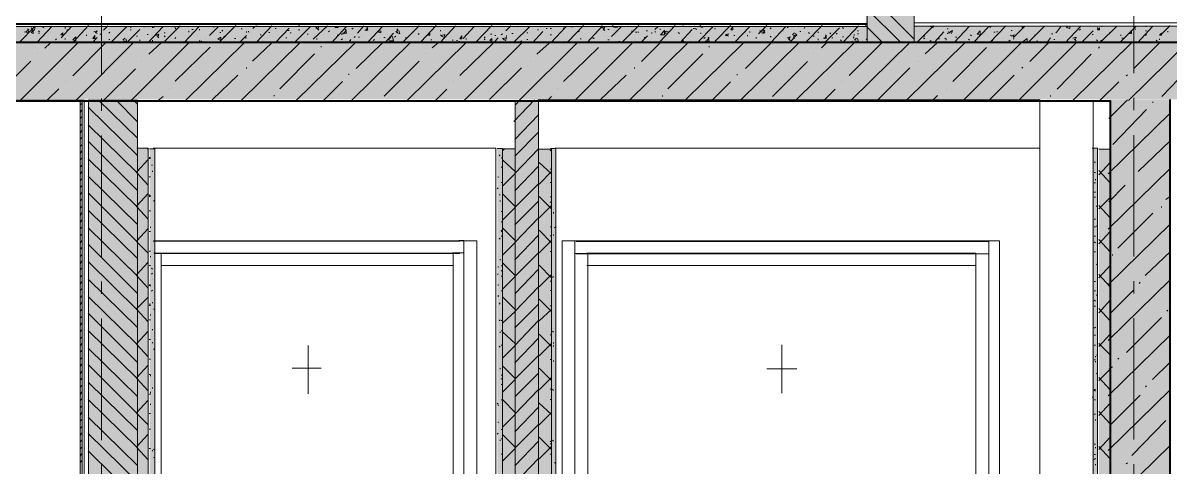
# Model space of a CAD drawing. Header units: millimetres. Extents: x -135211 to 49383, y -8033 to 228499.
# Drawn here: x -12317 to -7598, y 9213 to 11040 of the extents above; entities that cross this region are included whole.
import ezdxf

# ---------------------------------------------------------------- set-up
doc = ezdxf.new("R2010")
doc.units = ezdxf.units.MM
doc.layers.add('PDF _Геометрия', color=7, linetype='Continuous', true_color=0x1d1d1d)
doc.layers.add('PDF _Сплошная заливка', color=7, linetype='Continuous', true_color=0xffffff)

msp = doc.modelspace()

# ---------------------------------------------------------------- hatches: boundary and pattern name
at = {"layer": 'PDF _Сплошная заливка', "transparency": 33554559}
h = msp.add_hatch(color=256, dxfattribs=at)
h.paths.add_polyline_path([(-93497.2, 10725.5), (-93497.2, 10959.8), (-103545.3, 10959.8), (-103545.3, 10725.5)])
h.paths.add_polyline_path([(-5796.5, 10725.5), (-5796.5, 10959.8), (-26352.2, 10959.8), (-26352.2, 10725.5)])
h.paths.add_polyline_path([(-26398.8, 10725.5), (-26398.8, 10959.8), (-26648.6, 10959.8), (-26648.6, 10725.5)])
h.paths.add_polyline_path([(-77398.8, 10725.5), (-77398.8, 10959.8), (-79968.3, 10959.8), (-79968.3, 10725.5)])

# ---------------------------------------------------------------- linework, layer by layer
at = {"layer": 'PDF _Геометрия', "color": 7, "lineweight": 9}
for points in [[(-17691.7, 10958.2), (-8844.4, 10958.2), (-8844.4, 14920.6), (-11841.3, 14920.6)], [(-8850.1, 10961.3), (-8651.4, 10961.3), (-8651.4, 14923.5), (-8850.1, 14923.5)], [(-17691.7, 11034.4), (-8844.4, 11034.4), (-8844.4, 11038.6), (-8844.4, 13138.4)], [(-8651.4, 13141.4), (-8651.4, 11041.7), (-8651.4, 11029), (-8651.4, 10961.3)], [(-11994.3, 10831.3), (-11994.3, 11330.8)], [(-7747.7, 10833.2), (-7747.7, 11332.7)], [(-8844.4, 11038.6), (-17691.7, 11038.6)], [(-8844.4, 11025.9), (-17691.7, 11025.9)], [(-8844.4, 10958.2), (-8844.4, 11025.9), (-8844.4, 11034.4)], [(-8648.4, 11027.5), (-5545.4, 11027.5), (-5545.4, 11040.1), (-8648.4, 11040.1)], [(-8648.4, 10959.7), (-5545.4, 10959.7), (-5545.4, 11027.5), (-5545.4, 10959.7)], [(-12046.9, 10722.2), (-12046.9, 6713.4), (-14794.2, 6713.4)], [(-12365.9, 6841.1), (-12082, 6841.1), (-12082, 10722.9), (-12365.9, 10722.9)], [(-12081.4, 6840.9), (-12073.3, 6840.9), (-12073.3, 10722.7), (-12081.4, 10722.7)], [(-12072.7, 6840.7), (-12064.5, 6840.7), (-12064.5, 10722.5), (-12072.7, 10722.5)], [(-12048.4, 6714.2), (-11845.1, 6714.2), (-11845.1, 10723), (-11845.1, 10524.1), (-11845.1, 6841.1), (-11845.1, 6828.5), (-11845.1, 6760.7), (-11845.1, 6714.2)], [(-11845.1, 10524.1), (-11845.1, 10723), (-12048.4, 10723)], [(-11994.3, 10678.9), (-11994.3, 10729.8)], [(-11841.8, 10721), (-10292.1, 10721), (-10292.1, 6712.1), (-10342.7, 6712.1)], [(-10293, 6712.6), (-10195.6, 6712.6), (-10195.6, 10721.5), (-10293, 10721.5)], [(-10199.4, 10723.6), (-8133.7, 10723.6), (-8133.7, 6841.8)], [(-7914.4, 10522.9), (-7914.4, 6839.8), (-7914.4, 10721.8), (-8130.4, 10721.8)], [(-7891.1, 6838.4), (-7844.2, 6838.4), (-7844.2, 10521.5), (-7844.2, 10720.5), (-7911.8, 10720.5)], [(-7747.7, 10680.8), (-7747.7, 10731.6)], [(-11994.3, 10077.8), (-11994.3, 10577.3)], [(-7747.7, 10079.7), (-7747.7, 10579.2)], [(-11848.2, 6715.7), (-11801.3, 6715.7), (-11801.3, 6762.2), (-11801.3, 6829.9), (-11801.3, 6842.7), (-11848.2, 6842.7), (-11801.3, 6842.7), (-11801.3, 10525.5), (-11848.2, 10525.5)], [(-11795.8, 6839.7), (-11774.9, 6839.7), (-11774.9, 10522.7), (-11795.8, 10522.7)], [(-11781.1, 10525.8), (-10371.1, 10525.8), (-10371.1, 6843), (-10371.1, 10525.8)], [(-11774.9, 10522.7), (-11774.9, 10141.7)], [(-10344.8, 6840.1), (-10344.8, 10523.1), (-10365.9, 10523.1)], [(-10292.1, 6712.1), (-10292.1, 6758.6), (-10292.1, 6826.3), (-10292.1, 6839.1), (-10342.7, 6839.1), (-10292.1, 6839.1), (-10292.1, 10522.1), (-10342.7, 10522.1)], [(-10195.6, 10522.6), (-10195.6, 6839.5), (-10195.6, 6826.8), (-10195.6, 6759.1), (-10195.6, 6712.6)], [(-10146.6, 6840.6), (-10125.4, 6840.6), (-10125.4, 10523.5), (-10146.6, 10523.5)], [(-8133.7, 10524.6), (-10127.2, 10524.6)], [(-10125.4, 10523.5), (-10125.4, 6840.6)], [(-7918.3, 6841.8), (-7896.8, 6841.8), (-7896.8, 10524.7), (-7918.3, 10524.7)], [(-10193.6, 6838.5), (-10143, 6838.5), (-10143, 10521.5), (-10193.6, 10521.5)], [(-7844.2, 10521.5), (-7891.1, 10521.5)], [(-10523.8, 10145.1), (-10502.7, 10145.1), (-10502.7, 10068.9), (-10502.7, 9167.2), (-10502.7, 6843.2)], [(-11779.4, 10144), (-11774.9, 10144)], [(-10500.5, 10144), (-10450.1, 10144), (-10450.1, 10067.8), (-10450.1, 9166.2), (-10450.1, 6842.2), (-10450.1, 10144), (-11779.3, 10144)], [(-10520.3, 10143.1), (-11773.5, 10143.1)], [(-10099.7, 10144.5), (-8300.4, 10144.5), (-10099.7, 10144.5), (-8300.4, 10144.5), (-8300.4, 6842.6), (-8300.4, 9166.7), (-8300.4, 10068.3), (-8300.4, 10144.5), (-8351, 10144.5)], [(-10046.5, 10143.3), (-10046.5, 10067.1), (-10046.5, 10092.5), (-10046.5, 10143.3), (-10097.1, 10143.3)], [(-10041.8, 10140.8), (-8344.3, 10140.8), (-8344.3, 10090), (-10041.8, 10090)], [(-8391, 10090), (-8344.3, 10090), (-8344.3, 10064.7), (-8344.3, 10140.8)], [(-11778.4, 10092.7), (-11748.6, 10092.7), (-11748.6, 9165.6), (-11748.6, 6841.6)], [(-11773.5, 10092.3), (-10520.3, 10092.3)], [(-11749.1, 10042), (-10546.6, 10042), (-10546.6, 10092.8), (-10546.6, 9165.7), (-10546.6, 6841.7), (-10597.7, 6841.7)], [(-11749.1, 10092.8), (-10546.6, 10092.8)], [(-11748.6, 10041.9), (-11748.6, 10092.7)], [(-10502.7, 10094.2), (-10502.7, 9167.2), (-10502.7, 6843.2), (-10549.4, 6843.2)], [(-10511, 10094.2), (-10502.7, 10094.2), (-10549.4, 10094.2)], [(-10046.5, 6841.3), (-10046.5, 9165.4), (-10046.5, 10067.1), (-10046.5, 9165.4), (-10046.5, 6841.3), (-10097.1, 6841.3)], [(-9993.8, 10091.5), (-9993.8, 10066.1), (-9993.8, 9164.4), (-9993.8, 6840.3), (-10044.5, 6840.3)], [(-9993.8, 10040.7), (-9993.8, 10091.5), (-10044.5, 10091.5)], [(-9997.3, 10093.2), (-8396.9, 10093.2), (-8396.9, 10042.5), (-9997.3, 10042.5)], [(-8396.9, 10093.2), (-8396.9, 10067.8), (-8396.9, 9166.2), (-8396.9, 6842.2)], [(-8344.3, 6838.8), (-8344.3, 9163), (-8344.3, 10064.7), (-8344.3, 9163), (-8344.3, 6838.8), (-8391, 6838.8)], [(-11994.3, 9925.4), (-11994.3, 9976.2)], [(-7747.7, 9927.3), (-7747.7, 9978.1)], [(-11994.3, 9324.3), (-11994.3, 9823.8)], [(-7747.7, 9326.2), (-7747.7, 9825.7)], [(-11143.2, 9713.6), (-11143.2, 9514.6)], [(-9195.4, 9715.6), (-9195.4, 9516.7)], [(-11208.9, 9619.9), (-11090.6, 9619.9)], [(-9134, 9617.1), (-9256.5, 9617.1)], [(-11994.3, 9171.8), (-11994.3, 9222.6)], [(-7747.7, 9173.8), (-7747.7, 9224.6)]]:
    msp.add_lwpolyline(points, dxfattribs=at)
at = {"layer": 'PDF _Геометрия', "lineweight": 9}
for points in [[(-8651.4, 10974), (-8850.1, 11172.9)], [(-8704, 10957.8), (-8843.8, 11097.5)], [(-12333.8, 10958.9), (-12266.3, 11026.6)], [(-12309.7, 11004), (-12292.6, 10999.8), (-12297.1, 11016.7)], [(-12305.2, 11001.7), (-12292.6, 11014.4)], [(-12283.2, 11020.6), (-12275.1, 11012.1)], [(-12278.9, 11018.1), (-12266.3, 11022.4), (-12270.7, 11009.7)], [(-12259.9, 10959.8), (-12196.1, 11027.6)], [(-12253.2, 11007.4), (-12248.7, 11003.1)], [(-12253.2, 10998.9), (-12248.7, 10998.9)], [(-12235.6, 11019.7), (-12231.2, 11024)], [(-12204.9, 11002.3), (-12204.9, 11002.3)], [(-12159.5, 10979.5), (-12117.1, 11026.1)], [(-12143.4, 11022.3), (-12143.4, 11018.1)], [(-12134.7, 11009.5), (-12134.7, 11013.7)], [(-12110.1, 10961.6), (-12046.9, 11029.3)], [(-12024.5, 11003.2), (-12011.8, 11007.5), (-12016.3, 10999)], [(-12020, 11001), (-12011.8, 10996.8)], [(-11998.7, 10992.2), (-11994.3, 10996.4)], [(-11985.1, 11010.9), (-11968, 11027.8)], [(-11963.7, 10998), (-11959.2, 11002.3)], [(-11956.7, 10958.6), (-11889, 11026.3)], [(-11887, 10962.1), (-11836.4, 11013)], [(-11875.9, 11026), (-11871.5, 11021.8)], [(-11875.9, 11011.3), (-11871.5, 11011.3)], [(-11818.8, 11023.1), (-11818.8, 11027.3)], [(-11803.2, 10958.1), (-11739.8, 11025.8)], [(-11783.7, 11024.7), (-11783.7, 11020.5)], [(-11779.4, 11022.2), (-11774.9, 11026.5)], [(-11770.1, 10990.3), (-11757.4, 10994.5), (-11761.9, 10981.9)], [(-11735.5, 11000.2), (-11731.1, 11000.2)], [(-11733, 10965.6), (-11669.6, 11029)], [(-11691.7, 11020.9), (-11687.2, 11016.6)], [(-11654.1, 10959.8), (-11590.7, 11027.6)], [(-11634.6, 11007.2), (-11634.6, 11003)], [(-11621.5, 11013.1), (-11617, 11013.1)], [(-11590.7, 11014.9), (-11590.7, 11010.6)], [(-11586.4, 11025.4), (-11581.9, 11025.4)], [(-11549.8, 10988), (-11511.7, 11026.1)], [(-11533.7, 11024.4), (-11529.3, 11024.4)], [(-11509.5, 10961.6), (-11441.5, 11029.3)], [(-11507.4, 11000.5), (-11502.9, 11000.5)], [(-11498.6, 11011.1), (-11494.2, 11006.9)], [(-11419.7, 11016.1), (-11415.2, 11016.1)], [(-11397.7, 11005.1), (-11397.7, 11000.8)], [(-11388.9, 11002.9), (-11388.9, 11007.1)], [(-11380.1, 11000.5), (-11380.1, 11000.5)], [(-11370.8, 11017), (-11362.6, 11025.6)], [(-11358.3, 11027.6), (-11353.8, 11027.6)], [(-11355.9, 10961), (-11292.4, 11028.7)], [(-11353.8, 11027.6), (-11353.8, 11027.6)], [(-11327.5, 11027.2), (-11327.5, 11027.2)], [(-11305.6, 11001.2), (-11301.1, 11001.2)], [(-11279.3, 11017.7), (-11274.8, 11017.7)], [(-11277.6, 10959.7), (-11222.2, 11019)], [(-11226.7, 11008.6), (-11222.2, 11008.6)], [(-11217.9, 10999.9), (-11213.4, 10999.9)], [(-11201.8, 10958.1), (-11134.4, 11025.8)], [(-11182.8, 11028.9), (-11178.3, 11028.9)], [(-11182.8, 11012), (-11178.3, 11012)], [(-11178.3, 11028.9), (-11178.3, 11028.9)], [(-11147.7, 10994.4), (-11143.2, 10994.4)], [(-11123.4, 10973.9), (-11064.2, 11029)], [(-11112.6, 11019.1), (-11108.1, 11019.1)], [(-11112.1, 11021.2), (-11099.3, 11025.4), (-11103.8, 11012.7)], [(-11107.6, 11018.9), (-11099.3, 11010.5)], [(-11060, 11003.4), (-11055.5, 11007.6)], [(-11049, 10957.5), (-10985.3, 11025.3)], [(-11033.6, 11021.9), (-11029.1, 11026.1)], [(-11033.1, 11021.7), (-11020.4, 11021.7), (-11024.9, 11025.9)], [(-11007.3, 10994), (-11002.8, 10994)], [(-11002.5, 10997.9), (-10985.3, 10997.9), (-10989.8, 11014.8)], [(-10998, 10995.6), (-10985.3, 11012.5)], [(-10963.4, 11014.4), (-10959, 11018.6)], [(-10940.6, 10998.8), (-10915.1, 11028.5)], [(-10910.3, 11011.2), (-10897.5, 11011.2), (-10902, 11023.9)], [(-10905.8, 11008.9), (-10897.5, 11021.7)], [(-10899.9, 10959.3), (-10836.1, 11027)], [(-10897.5, 11008.9), (-10897.5, 11008.9)], [(-10826, 10960.7), (-10792.2, 10998.8)], [(-10783, 11002.7), (-10774.7, 11011.2)], [(-10779.2, 11011.2), (-10774.7, 11015.4)], [(-10779.2, 10998.4), (-10774.7, 11002.7)], [(-10778.7, 11000.3), (-10765.9, 10996), (-10770.4, 11008.8)], [(-10757.1, 11025.5), (-10757.1, 11025.5)], [(-10754.6, 10961), (-10687, 11028.7)], [(-10709, 11009.8), (-10704.5, 11009.8)], [(-10691.5, 10992.6), (-10687, 10996.8)], [(-10679.9, 10962), (-10616.8, 11029.7)], [(-10601, 10960.4), (-10537.8, 11028.2)], [(-10599.2, 11025.1), (-10599.2, 11025.1)], [(-10599.2, 11005.9), (-10599.2, 11010.2)], [(-10511.5, 11019.3), (-10511.5, 11019.3)], [(-10505.5, 10975.9), (-10458.8, 11026.7)], [(-10451.9, 10962.1), (-10388.6, 11029.9)], [(-10349.3, 10991), (-10344.8, 10995.2)], [(-10330.8, 11007.3), (-10309.7, 11028.4)], [(-10305.4, 10996.4), (-10300.9, 10996.4)], [(-10298.6, 10959.2), (-10230.7, 11027)], [(-10283.4, 11028), (-10283.4, 11028)], [(-10283.4, 11008.7), (-10283.4, 11008.7)], [(-10244, 10999.7), (-10239.5, 10999.7)], [(-10220.3, 10958.2), (-10178.1, 11004.8)], [(-10200.1, 11011.6), (-10195.6, 11011.6)], [(-10186.8, 11021.9), (-10186.8, 11021.9)], [(-10182.6, 11026), (-10178.1, 11026)], [(-10178.1, 11026), (-10178.1, 11026)], [(-10165, 11017.2), (-10160.5, 11017.2)], [(-10147.5, 11016.9), (-10143, 11016.9)], [(-10145, 10958.7), (-10081.5, 11026.4)], [(-10143, 11008.4), (-10143, 11008.4)], [(-10094.9, 11018.2), (-10090.3, 11018.2)], [(-10074.8, 10961.9), (-10011.4, 11029.6)], [(-10059.8, 11023.9), (-10055.2, 11023.9)], [(-10033.4, 11008.5), (-10028.9, 11004.3)], [(-10002.6, 11016.8), (-10002.6, 11016.8)], [(-9995.9, 10960.4), (-9932.4, 11028.1)], [(-9936.9, 11028.1), (-9932.4, 11023.9)], [(-9936.5, 11019.5), (-9923.6, 11023.7), (-9928.2, 11011.1)], [(-9931.9, 11017.3), (-9923.6, 11008.8)], [(-9910.6, 11013), (-9906.1, 11013)], [(-9895.8, 10984.3), (-9853.4, 11026.7)], [(-9893.1, 11025.3), (-9888.5, 11029.6)], [(-9887.6, 11022.8), (-9871, 11022.8), (-9871, 11027.1)], [(-9850.6, 10962.2), (-9783.2, 11029.9)], [(-9814.1, 11006.9), (-9809.6, 11006.9)], [(-9796.5, 11002.4), (-9792, 11002.4)], [(-9787.8, 11002.2), (-9783.2, 11002.2)], [(-9752.7, 11008), (-9748.1, 11008)], [(-9748.1, 11027), (-9748.1, 11027)], [(-9730.6, 10997), (-9730.6, 11001.3)], [(-9717.6, 11003.2), (-9713, 11003.2)], [(-9717.1, 11013.5), (-9704.3, 11026.1)], [(-9697.8, 10961.6), (-9634.1, 11029.4)], [(-9695.5, 11011.3), (-9695.5, 11015.5)], [(-9682.1, 11002.4), (-9669.2, 11006.6), (-9673.7, 10998.1)], [(-9677.9, 11013), (-9677.9, 11013)], [(-9677.5, 11000.2), (-9669.2, 10995.9)], [(-9664.9, 11025.6), (-9660.4, 11025.6)], [(-9664.9, 11004.4), (-9660.4, 11000.2)], [(-9621.1, 11001.4), (-9616.5, 10997.1)], [(-9614.7, 10958.1), (-9563.9, 11013.1)], [(-9603.5, 11026.4), (-9599, 11026.4)], [(-9559.7, 11017.2), (-9555.1, 11017.2)], [(-9555.1, 11027.9), (-9555.1, 11027.9)], [(-9550.9, 11017), (-9546.3, 11012.8)], [(-9543.7, 10958.7), (-9476.1, 11026.4)], [(-9533.3, 11025.4), (-9528.8, 11029.6)], [(-9528.8, 11000), (-9528.8, 10995.7)], [(-9528.4, 11023), (-9520, 11023), (-9520, 11027.2)], [(-9471.9, 11015.8), (-9467.4, 11015.8)], [(-9469.8, 10966), (-9405.9, 11029.5)], [(-9427.6, 10991.6), (-9414.7, 10995.9), (-9419.3, 10987.4)], [(-9390.8, 10958.2), (-9327, 11025.9)], [(-9370.9, 11009.7), (-9370.9, 11009.7)], [(-9344.5, 10996.6), (-9344.5, 10996.6)], [(-9327, 11000.5), (-9327, 11004.7)], [(-9291, 10995.2), (-9256.8, 11029.1)], [(-9287.7, 11008.4), (-9283.1, 11008.4)], [(-9278.9, 11006), (-9274.3, 11006)], [(-9278.5, 10999.6), (-9265.6, 10999.6), (-9270.1, 11012.3)], [(-9273.9, 10997.4), (-9265.6, 11010.1)], [(-9243.8, 11016.1), (-9239.2, 11020.2)], [(-9241, 10959.9), (-9177.8, 11027.6)], [(-9186.6, 11004.6), (-9186.6, 11004.6)], [(-9173.6, 11021.2), (-9169, 11021.2)], [(-9151.1, 10991.1), (-9142.7, 10999.5)], [(-9146.9, 10988.7), (-9134, 10988.7), (-9138.5, 10997.2)], [(-9125.2, 11028.8), (-9125.2, 11028.8)], [(-9121, 11005.3), (-9116.4, 11005.3)], [(-9103.4, 11017.7), (-9098.9, 11026.2)], [(-9096.5, 10961.6), (-9028.7, 11029.3)], [(-9085.9, 11000.4), (-9081.3, 10996.2)], [(-9046.2, 11004.2), (-9046.2, 11000)], [(-9017.9, 10960.3), (-8958.5, 11019.5)], [(-9011.1, 11026.7), (-9011.1, 11026.7)], [(-9011.1, 11026.7), (-9011.1, 11026.7)], [(-8998.1, 10999), (-8993.6, 10994.8)], [(-8971.8, 10994.3), (-8967.2, 10998.5)], [(-8945.5, 11021.5), (-8940.9, 11017.2)], [(-8942.8, 10961), (-8879.5, 11028.7)], [(-8884.1, 11007.6), (-8879.5, 11007.6)], [(-8884.1, 10994.9), (-8879.5, 10994.9)], [(-8783, 10961.5), (-8850.9, 11029.2)], [(-8640.5, 10959.8), (-8572.4, 11027.6)], [(-8585.4, 11025.6), (-8572.4, 11021.3), (-8572.4, 11029.8)], [(-8577, 11021.1), (-8572.4, 11025.3)], [(-8566.8, 10961.2), (-8528.5, 11003.6)], [(-8515.6, 11015.9), (-8511, 11015.9)], [(-8515.6, 10996.8), (-8511, 10996.8)], [(-8510.6, 11003.1), (-8502.2, 10998.9)], [(-8506.5, 11000.7), (-8493.4, 11009.2), (-8498, 10996.5)], [(-8486.8, 10959.3), (-8423.3, 11027)], [(-8423.3, 11010.1), (-8423.3, 11010.1)], [(-8407.9, 10957.9), (-8344.3, 11025.6)], [(-8361.8, 10996.3), (-8361.8, 10996.3)], [(-8340.1, 11021.4), (-8335.5, 11025.6)], [(-8337.7, 10961), (-8274.1, 11028.7)], [(-8322.6, 11001.9), (-8318, 11001.9)], [(-8309.2, 11006), (-8309.2, 11001.8)], [(-8252.4, 11009.1), (-8247.8, 11009.1)], [(-8241.9, 10980.7), (-8195.1, 11027.3)], [(-8208.5, 11023.2), (-8203.9, 11023.2)], [(-8183.7, 10958.1), (-8116.2, 11025.9)], [(-8085.7, 10995.7), (-8081.1, 10995.7)], [(-8068.1, 10999.6), (-8063.5, 11003.9)], [(-8062.9, 11005.6), (-8046, 11026.8)], [(-8030.8, 10957.6), (-7967, 11025.3)], [(-8024.3, 11022.1), (-8019.6, 11026.3)], [(-8023.9, 11021.9), (-8010.9, 11017.7), (-8010.9, 11026.1)], [(-7971.6, 11010.6), (-7967, 11014.9)], [(-7961.2, 10961.1), (-7914.4, 11007.7)], [(-7896.8, 11017.8), (-7896.8, 11022.1)], [(-7885.5, 10959.3), (-7817.8, 11027)], [(-7879.3, 11023.9), (-7879.3, 11028.1)], [(-7848.8, 10999.9), (-7844.2, 10999.9)], [(-7806.6, 10957.9), (-7738.9, 11025.6)], [(-7742.7, 11015.1), (-7738.9, 11015.1)], [(-7731.8, 10958.8), (-7668.7, 11026.5)], [(-7698.9, 11025), (-7695, 11025)], [(-7698.9, 11008), (-7695, 11008)], [(-7636.3, 10991.5), (-7598.5, 11029.6)], [(-7607.3, 11002.2), (-7607.3, 11006.4)], [(-12327.8, 10720.8), (-12090.8, 10957.9)], [(-12231.2, 10958.2), (-12231.2, 10962.5)], [(-12226.4, 10936.6), (-12204.9, 10957.7)], [(-12183, 10970.3), (-12178.5, 10974.5)], [(-12143.4, 10971.5), (-12143.4, 10975.8)], [(-12112.1, 10822.6), (-11976.7, 10958)], [(-12099.4, 10721.1), (-11862.7, 10958.1)], [(-12055.7, 10987.2), (-12055.7, 10991.4)], [(-12032.7, 10958.6), (-12011.8, 10979.8)], [(-12029.4, 10965.5), (-12029.4, 10965.5)], [(-11963.7, 10972.6), (-11959.2, 10972.6)], [(-11906, 10969.6), (-11897.8, 10978)], [(-11901.7, 10967.1), (-11889, 10962.8), (-11893.5, 10975.6)], [(-11871.7, 10721.3), (-11634.6, 10958.4)], [(-11849.6, 10985.5), (-11845.1, 10985.5)], [(-11836.4, 10970.3), (-11836.4, 10966.1)], [(-11805.7, 10993.1), (-11801.3, 10993.1)], [(-11799.3, 10911.7), (-11748.6, 10958.2)], [(-11783.7, 10965.4), (-11783.7, 10969.7)], [(-11770.6, 10958.6), (-11766.2, 10962.8), (-11766.2, 10958.6)], [(-11765.6, 10988), (-11757.4, 10979.6)], [(-11735.5, 10987.6), (-11731.1, 10983.3)], [(-11691.7, 10976.3), (-11687.2, 10980.5)], [(-11647.8, 10721.5), (-11406.4, 10958.6)], [(-11599.5, 10989.6), (-11599.5, 10989.6)], [(-11590.7, 10968.3), (-11590.7, 10964.1)], [(-11586.4, 10961.9), (-11581.9, 10966.2)], [(-11564.4, 10976.3), (-11564.4, 10976.3)], [(-11489.9, 10985.5), (-11485.4, 10981.3)], [(-11446, 10976.2), (-11441.5, 10976.2)], [(-11427.5, 10958.4), (-11397.7, 10988.1)], [(-11419.4, 10721.8), (-11178.3, 10958.9)], [(-11402.1, 10979.7), (-11397.7, 10979.7)], [(-11373.1, 10882.6), (-11292.4, 10958.8)], [(-11340.7, 10991.5), (-11336.2, 10991.5)], [(-11327.5, 10967.9), (-11327.5, 10967.9)], [(-11247.9, 10957.8), (-11239.7, 10962), (-11239.7, 10957.8)], [(-11235.4, 10978.7), (-11230.9, 10978.7)], [(-11191.7, 10722.1), (-10950.2, 10959.1)], [(-11116.9, 10993.8), (-11116.9, 10993.8)], [(-11108.1, 10976.8), (-11108.1, 10972.5)], [(-11046.7, 10965.2), (-11046.7, 10965.2)], [(-11024.9, 10990.1), (-11020.4, 10990.1)], [(-11007.3, 10970.8), (-11002.8, 10975.1)], [(-10976, 10959.5), (-10967.7, 10972.2)], [(-10963.3, 10722.3), (-10722.1, 10959.4)], [(-10954.7, 10980.3), (-10950.2, 10984.6)], [(-10946.5, 10853.4), (-10836.1, 10959.3)], [(-10937.1, 10982.2), (-10932.6, 10982.2)], [(-10923.9, 10984.1), (-10923.9, 10984.1)], [(-10875.7, 10968.4), (-10871.2, 10972.6)], [(-10831.8, 10980.2), (-10827.3, 10980.2)], [(-10818.6, 10992.8), (-10818.6, 10992.8)], [(-10813.8, 10969.3), (-10801, 10986.3)], [(-10809.5, 10966.9), (-10792.2, 10966.9), (-10796.7, 10983.9)], [(-10788, 10981.7), (-10783.5, 10985.9)], [(-10744.1, 10978.9), (-10739.6, 10978.9)], [(-10735.6, 10722.6), (-10493.9, 10959.7)], [(-10638.8, 10970.5), (-10634.3, 10970.5)], [(-10633.6, 10938.3), (-10608, 10959.5)], [(-10598.7, 10991.1), (-10590.4, 10982.6)], [(-10594.5, 10988.7), (-10581.7, 10992.9), (-10586.2, 10980.2)], [(-10551.1, 10969.1), (-10546.6, 10969.1)], [(-10533.5, 10968.7), (-10529, 10968.7)], [(-10524.8, 10964.4), (-10520.3, 10964.4)], [(-10519.3, 10824.3), (-10379.9, 10959.7)], [(-10502.6, 10720.5), (-10265.8, 10957.7)], [(-10493.9, 10976.5), (-10493.9, 10972.3)], [(-10450.1, 10963.1), (-10450.1, 10963.1)], [(-10419.5, 10979.3), (-10415, 10983.5)], [(-10419.5, 10970.9), (-10415, 10975.1)], [(-10393.2, 10993.8), (-10388.6, 10993.8)], [(-10378.9, 10961.7), (-10362.3, 10978.6)], [(-10375.6, 10989.2), (-10371.1, 10989.2)], [(-10362.3, 10961.7), (-10362.3, 10961.7)], [(-10344.3, 10978.1), (-10336, 10969.7)], [(-10340, 10975.7), (-10327.2, 10979.9), (-10331.7, 10967.3)], [(-10327.2, 10984.2), (-10327.2, 10988.4)], [(-10275, 10720.8), (-10037.7, 10957.9)], [(-10270.3, 10962.1), (-10265.8, 10966.3), (-10265.8, 10962.1)], [(-10244, 10972.1), (-10239.5, 10972.1)], [(-10202.3, 10911.2), (-10151.7, 10957.7)], [(-10147.5, 10991.7), (-10143, 10991.7)], [(-10085.6, 10960.8), (-10072.8, 10965), (-10077.3, 10960.8)], [(-10055.2, 10962.4), (-10055.2, 10962.4)], [(-10046.5, 10721.1), (-9809.6, 10958.2)], [(-10024.7, 10974.7), (-10020.1, 10974.7)], [(-9972, 10978), (-9967.5, 10978)], [(-9972, 10975.8), (-9967.5, 10975.8)], [(-9910.6, 10970.4), (-9906.1, 10970.4)], [(-9906.1, 10985.3), (-9906.1, 10985.3)], [(-9879.7, 10991.3), (-9879.7, 10991.3)], [(-9866.7, 10963.3), (-9862.2, 10963.3)], [(-9822.6, 10721.3), (-9581.4, 10958.4)], [(-9773.9, 10961.5), (-9748.1, 10986.9)], [(-9772, 10882.1), (-9695.5, 10958.2)], [(-9761.5, 10980.5), (-9756.9, 10980.5)], [(-9603.5, 10967.2), (-9599, 10967.2)], [(-9594.9, 10721.6), (-9353.3, 10958.6)], [(-9572.7, 10969), (-9572.7, 10969)], [(-9515.8, 10976.2), (-9511.2, 10980.5)], [(-9510.4, 10965.5), (-9493.7, 10965.5), (-9498.2, 10982.4)], [(-9506.6, 10963.2), (-9493.7, 10980.1)], [(-9502.5, 10976.1), (-9502.5, 10976.1)], [(-9428, 10991.6), (-9423.5, 10987.3)], [(-9423.5, 10989.5), (-9423.5, 10993.8)], [(-9423.1, 10989.4), (-9414.7, 10985.2)], [(-9393, 10989), (-9388.4, 10989)], [(-9366.5, 10721.8), (-9125.2, 10958.9)], [(-9345, 10852.9), (-9239.2, 10958.8)], [(-9335.8, 10990.2), (-9335.8, 10986)], [(-9314, 10957.9), (-9309.4, 10962)], [(-9300.7, 10976.8), (-9300.7, 10981.1)], [(-9248, 10963.2), (-9248, 10963.2)], [(-9243.8, 10986.4), (-9239.2, 10982.1)], [(-9173.2, 10978.7), (-9160.3, 10982.9), (-9164.8, 10970.2)], [(-9168.6, 10976.4), (-9160.3, 10968)], [(-9163.6, 10959.1), (-9134, 10992.9)], [(-9151.5, 10967.9), (-9151.5, 10967.9)], [(-9147.3, 10984.6), (-9142.7, 10980.4)], [(-9147.3, 10980.4), (-9142.7, 10976.1)], [(-9138, 10722.1), (-8897.1, 10959.1)], [(-9103.4, 10962.6), (-9098.9, 10962.6)], [(-9063.8, 10983.4), (-9063.8, 10987.6)], [(-9046.2, 10974.4), (-9046.2, 10970.1)], [(-9032.4, 10937.9), (-9011.1, 10959)], [(-9024.1, 10978.2), (-9011.1, 10978.2), (-9015.7, 10990.8)], [(-9019.5, 10976), (-9011.1, 10988.6)], [(-9002.3, 10961.1), (-9002.3, 10961.1)], [(-8989.4, 10979.7), (-8984.8, 10979.7)], [(-8954.3, 10970.6), (-8949.7, 10966.4)], [(-8945.5, 10983.1), (-8940.9, 10983.1)], [(-8918.1, 10823.8), (-8783, 10959.3)], [(-8914.2, 10961.5), (-8905.8, 10965.7), (-8905.8, 10961.5)], [(-8910.4, 10722.3), (-8668.9, 10959.4)], [(-8901.6, 10982.6), (-8897.1, 10978.3)], [(-8897.1, 10993), (-8897.1, 10988.8)], [(-8896.7, 10969.7), (-8888.3, 10978.1)], [(-8892.5, 10967.3), (-8879.5, 10963.1), (-8884.1, 10975.7)], [(-8862, 10969.2), (-8862, 10969.2)], [(-8849, 10970.9), (-8844.4, 10979.3)], [(-8681.9, 10722.6), (-8440.8, 10959.6)], [(-8612.1, 10985.9), (-8607.5, 10985.9)], [(-8612.1, 10979.4), (-8607.5, 10975.2)], [(-8605.3, 10912.9), (-8554.9, 10959.5)], [(-8585.8, 10966.2), (-8581.2, 10966.2)], [(-8550.7, 10974.3), (-8546.1, 10974.3)], [(-8524.4, 10978.1), (-8519.8, 10973.8), (-8519.8, 10969.6)], [(-8480.5, 10981.5), (-8475.9, 10981.5)], [(-8449.6, 10720.6), (-8212.7, 10957.7)], [(-8427.8, 10974.2), (-8423.3, 10970)], [(-8419.1, 10991), (-8414.5, 10986.8)], [(-8335.5, 10959.9), (-8335.5, 10964.2)], [(-8331.3, 10968.2), (-8326.7, 10968.2)], [(-8261.1, 10964.9), (-8256.5, 10969.1)], [(-8256.2, 10990.2), (-8247.8, 10986)], [(-8252, 10987.8), (-8239, 10992), (-8243.6, 10983.5)], [(-8243.6, 10975.1), (-8239, 10975.1)], [(-8230.2, 10962.3), (-8230.2, 10962.3)], [(-8221.9, 10720.9), (-7984.6, 10957.9)], [(-8203.6, 10963.8), (-8195.1, 10959.5)], [(-8203.2, 10963.6), (-8186.4, 10976.4), (-8186.4, 10959.4)], [(-8174.6, 10881.6), (-8098.6, 10957.8)], [(-8155.9, 10990.6), (-8151.3, 10990.6)], [(-8147.1, 10965), (-8142.5, 10965)], [(-8106.7, 10957.7), (-8089.8, 10978.8)], [(-8076.9, 10972.2), (-8072.3, 10972.2)], [(-7998.1, 10721.1), (-7756.4, 10958.2)], [(-7997.6, 10977), (-7984.6, 10981.3), (-7989.2, 10968.6)], [(-7993, 10974.9), (-7984.6, 10966.4)], [(-7967, 10987.4), (-7967, 10987.4)], [(-7919, 10992.7), (-7914.4, 10992.7)], [(-7901.4, 10971.3), (-7896.8, 10967)], [(-7883.9, 10964.7), (-7879.3, 10968.9)], [(-7800.3, 10990.8), (-7800.3, 10986.6)], [(-7796.1, 10978), (-7791.5, 10978)], [(-7769.6, 10721.3), (-7528.3, 10958.4)], [(-7747.9, 10852.5), (-7642.4, 10958.3)], [(-7743.2, 10959.9), (-7730.1, 10964.1), (-7730.1, 10959.9)], [(-7699.6, 10988.9), (-7695, 10993.1)], [(-7655, 10969.1), (-7651.1, 10964.9)], [(-7642.4, 10971), (-7642.4, 10975.2)], [(-12257.5, 10914.4), (-12257.5, 10914.4)], [(-11690.9, 10800.4), (-11546.8, 10940.1)], [(-11260.7, 10769.5), (-11116.9, 10913.5)], [(-11090.6, 10940.6), (-11090.6, 10944.8)], [(-10660.6, 10913.9), (-10660.6, 10913.9)], [(-10093.6, 10799.9), (-9949.9, 10939.6)], [(-9664.2, 10769), (-9520, 10913)], [(-9493.7, 10940.1), (-9493.7, 10944.3)], [(-9063.8, 10913.4), (-9063.8, 10913.4)], [(-8492.5, 10799.3), (-8353.1, 10939.1)], [(-8063, 10768.5), (-7923.1, 10912.4)], [(-7892.6, 10937.2), (-7888, 10941.4)], [(-12427.8, 10739.1), (-12283.8, 10883.1)], [(-11827.6, 10883.6), (-11827.6, 10883.6)], [(-11397.7, 10852.6), (-11397.7, 10856.9)], [(-10830.5, 10738.6), (-10687, 10882.5)], [(-10397, 10725.1), (-10265.8, 10856.3)], [(-10230.7, 10883), (-10230.7, 10883)], [(-9800.8, 10852.2), (-9800.8, 10856.4)], [(-9234, 10738.1), (-9090.1, 10882.1)], [(-8800.3, 10724.5), (-8668.9, 10855.8)], [(-8633.8, 10882.5), (-8633.8, 10882.5)], [(-8208.5, 10853.9), (-8203.9, 10858.1)], [(-7632.8, 10737.6), (-7493.2, 10881.6)], [(-11984.9, 10720.9), (-11853.9, 10852.1)], [(-11538.8, 10724.3), (-11432.8, 10825.9)], [(-10976.5, 10826.4), (-10976.5, 10830.7)], [(-9941.8, 10723.8), (-9835.9, 10825.4)], [(-9379.6, 10825.9), (-9379.6, 10830.1)], [(-8341, 10723.3), (-8239, 10824.9)], [(-7778.6, 10823), (-7774, 10827.3)], [(-12216.5, 10722.3), (-12169.8, 10768.9)], [(-12143.4, 10800.3), (-12143.4, 10800.3)], [(-11713.5, 10769.4), (-11713.5, 10769.4)], [(-11079.3, 10723.1), (-11002.8, 10799.2)], [(-10619.5, 10721.8), (-10572.9, 10768.3)], [(-10546.6, 10799.8), (-10546.6, 10799.8)], [(-10116.6, 10768.9), (-10116.6, 10768.9)], [(-9481.9, 10722.5), (-9405.9, 10798.7)], [(-9022.5, 10721.3), (-8976, 10767.9)], [(-8949.7, 10799.3), (-8949.7, 10799.3)], [(-8519.8, 10768.4), (-8519.8, 10768.4)], [(-7885.2, 10722), (-7809.1, 10798.3)], [(-11845.1, 10566.3), (-12006, 10723)], [(-11845.1, 10634.1), (-11933.7, 10723)], [(-11845.1, 10706.1), (-11862.3, 10723)], [(-11760.7, 10721), (-11739.8, 10737.9)], [(-11283.6, 10738.4), (-11283.6, 10742.7)], [(-10297.7, 10635.2), (-10213.2, 10724.1)], [(-10291.2, 10703.8), (-10274.6, 10720.7)], [(-10159.6, 10720.6), (-10143, 10737.5)], [(-9686.7, 10737.9), (-9686.7, 10742.2)], [(-8571.7, 10724.7), (-8554.9, 10741.6)], [(-8089.8, 10737.5), (-8089.8, 10741.8)], [(-7850.2, 10647.4), (-7774, 10723.6)], [(-7668.7, 10711.2), (-7668.7, 10715.4)], [(-11845.1, 10494.4), (-12048.4, 10693.4)], [(-7852.8, 10420.1), (-7598.5, 10669.8)], [(-7834.4, 10540.2), (-7695, 10684.1)], [(-11845.1, 10422.4), (-12048.4, 10621.4)], [(-10293, 10560.7), (-10195.6, 10662.3)], [(-10293, 10492.9), (-10195.6, 10590.3)], [(-11845.1, 10350.5), (-12048.4, 10553.7)], [(-11801.3, 10517), (-11805.7, 10525.5)], [(-10344.3, 10514.4), (-10336, 10522.9)], [(-10293, 10421), (-10195.6, 10522.6)], [(-7729.5, 10428.5), (-7598.5, 10555.5)], [(-11845.1, 10282.7), (-12048.4, 10481.7)], [(-11848.2, 10428.1), (-11801.3, 10478.9)], [(-10292.1, 10429), (-10342.7, 10475.5)], [(-10293, 10349), (-10195.6, 10450.6)], [(-10143, 10420), (-10193.6, 10466.5)], [(-10193.6, 10377.6), (-10143, 10428.5)], [(-7891.1, 10415.7), (-7844.2, 10466.5)], [(-7844.2, 10381.9), (-7891.1, 10432.6)], [(-7852.8, 10191.5), (-7598.5, 10441.3)], [(-11845.1, 10210.7), (-12048.4, 10409.8)], [(-11801.3, 10373.1), (-11848.2, 10423.9)], [(-10342.7, 10369.7), (-10292.1, 10420.5)], [(-7747.7, 10395), (-7747.7, 10399.3)], [(-11845.1, 10138.8), (-12048.4, 10342)], [(-11848.2, 10288.5), (-11801.3, 10339.3)], [(-10292.1, 10285), (-10342.7, 10335.8)], [(-10293, 10281.2), (-10195.6, 10378.6)], [(-7850.5, 10304.7), (-7782.8, 10372.5)], [(-10293, 10209.3), (-10195.6, 10306.7)], [(-10143, 10276), (-10193.6, 10326.8)], [(-10193.6, 10238), (-10143, 10288.7)], [(-7891.1, 10276), (-7844.2, 10322.6)], [(-7844.2, 10237.9), (-7891.1, 10288.7)], [(-7615.5, 10314.3), (-7598.5, 10326.9)], [(-11845.1, 10071.1), (-12048.4, 10270)], [(-11801.3, 10233.4), (-11848.2, 10284.2)], [(-10342.7, 10230), (-10292.1, 10280.8)], [(-7812.7, 10114.3), (-7668.7, 10258.3)], [(-7633.6, 10280.8), (-7633.6, 10285)], [(-11845.1, 9999.1), (-12048.4, 10198.1)], [(-11848.2, 10144.5), (-11801.3, 10195.3)], [(-10292.1, 10145.4), (-10342.7, 10196.1)], [(-10293, 10137.3), (-10195.6, 10238.9)], [(-7852.8, 9962.9), (-7598.5, 10212.6)], [(-10293, 10065.4), (-10195.6, 10167)], [(-10143, 10136.3), (-10193.6, 10187.2)], [(-10193.6, 10094), (-10143, 10144.8)], [(-7891.1, 10132), (-7844.2, 10182.9)], [(-7844.2, 10098.2), (-7891.1, 10149)], [(-11845.1, 9927.1), (-12048.4, 10130.3)], [(-11801.3, 10093.7), (-11848.2, 10140.2)], [(-10342.7, 10086.1), (-10292.1, 10136.8)], [(-7700.2, 10001), (-7598.5, 10098.3)], [(-11845.1, 9859.4), (-12048.4, 10058.4)], [(-11848.2, 10004.8), (-11801.3, 10055.6)], [(-10292.1, 10001.4), (-10342.7, 10052.2)], [(-10293, 9997.6), (-10195.6, 10095)], [(-7835.4, 10083.4), (-7835.4, 10087.6)], [(-10293, 9925.6), (-10195.6, 10027.3)], [(-10143, 9992.4), (-10193.6, 10043.2)], [(-10193.6, 9954.3), (-10143, 10005.1)], [(-7891.1, 9992.4), (-7844.2, 10043.1)], [(-7844.2, 9954.2), (-7891.1, 10005.1)], [(-11845.1, 9787.5), (-12048.4, 9986.4)], [(-11801.3, 9949.8), (-11848.2, 10000.6)], [(-10342.7, 9946.4), (-10292.1, 9997.2)], [(-7852.8, 9734.3), (-7598.5, 9984)], [(-7725.9, 9969.1), (-7721.3, 9973.4)], [(-11845.1, 9715.5), (-12048.4, 9914.5)], [(-11848.2, 9865.1), (-11801.3, 9911.7)], [(-10292.1, 9861.7), (-10342.7, 9912.5)], [(-10293, 9853.7), (-10195.6, 9955.3)], [(-7844.6, 9844.6), (-7747.7, 9942)], [(-10293, 9785.9), (-10195.6, 9883.4)], [(-10143, 9852.7), (-10193.6, 9903.5)], [(-7891.1, 9848.4), (-7844.2, 9899.2)], [(-7844.2, 9814.6), (-7891.1, 9865.4)], [(-11845.1, 9643.5), (-12048.4, 9846.7)], [(-11801.3, 9810.1), (-11848.2, 9860.9)], [(-10342.7, 9806.6), (-10292.1, 9853.2)], [(-10293, 9714), (-10195.6, 9815.6)], [(-10193.6, 9814.6), (-10143, 9861.1)], [(-7777.7, 9683.9), (-7633.6, 9827.9)], [(-7611.1, 9855), (-7607.3, 9859.2)], [(-11845.1, 9575.8), (-12048.4, 9774.7)], [(-11848.2, 9721.2), (-11801.3, 9772)], [(-10292.1, 9722), (-10342.7, 9768.5)], [(-10293, 9642), (-10195.6, 9743.6)], [(-10143, 9708.8), (-10193.6, 9759.5)], [(-10193.6, 9670.7), (-10143, 9721.5)], [(-7891.1, 9708.7), (-7844.2, 9759.5)], [(-7844.2, 9674.9), (-7891.1, 9721.4)], [(-7852.8, 9505.7), (-7598.5, 9755.5)], [(-11845.1, 9503.9), (-12048.4, 9702.8)], [(-11801.3, 9666.2), (-11848.2, 9717)], [(-10342.7, 9662.7), (-10292.1, 9713.5)], [(-11845.1, 9431.9), (-12048.4, 9635.1)], [(-11848.2, 9581.5), (-11801.3, 9632.3)], [(-10292.1, 9578.1), (-10342.7, 9628.9)], [(-10293, 9574.3), (-10195.6, 9671.7)], [(-7848.5, 9617.6), (-7835.4, 9626.2)], [(-7813.7, 9657.5), (-7809.1, 9661.8)], [(-7670.2, 9573.5), (-7598.5, 9645.4)], [(-10293, 9502.3), (-10195.6, 9599.7)], [(-10143, 9569), (-10193.6, 9619.9)], [(-10193.6, 9531), (-10143, 9581.7)], [(-7891.1, 9569), (-7844.2, 9615.6)], [(-7844.2, 9530.9), (-7891.1, 9581.8)], [(-11845.1, 9364.1), (-12048.4, 9563.1)], [(-11801.3, 9526.5), (-11848.2, 9577.3)], [(-10342.7, 9523), (-10292.1, 9573.8)], [(-10293, 9430.3), (-10195.6, 9532)], [(-7698.9, 9543.3), (-7695, 9547.6)], [(-11845.1, 9292.2), (-12048.4, 9491.1)], [(-11848.2, 9437.6), (-11801.3, 9488.4)], [(-10292.1, 9438.3), (-10342.7, 9489.2)], [(-7852.8, 9281.3), (-7598.5, 9531.1)], [(-7843.7, 9387), (-7721.3, 9509.7)], [(-10293, 9358.4), (-10195.6, 9460)], [(-10143, 9429.4), (-10193.6, 9476)], [(-10193.6, 9387), (-10143, 9437.8)], [(-7891.1, 9425.1), (-7844.2, 9475.9)], [(-7844.2, 9391.2), (-7891.1, 9442)], [(-11845.1, 9220.2), (-12048.4, 9419.1)], [(-11801.3, 9386.8), (-11848.2, 9433.3)], [(-10342.7, 9379.1), (-10292.1, 9429.9)], [(-7755.5, 9260.5), (-7616, 9404.5)], [(-11845.1, 9152.4), (-12048.4, 9351.5)], [(-11848.2, 9297.9), (-11801.3, 9348.7)], [(-10292.1, 9294.5), (-10342.7, 9345.2)], [(-10293, 9290.6), (-10195.6, 9388)], [(-10293, 9218.7), (-10195.6, 9320.3)], [(-10143, 9285.4), (-10193.6, 9336.2)], [(-10193.6, 9247.3), (-10143, 9298.1)], [(-7891.1, 9285.4), (-7844.2, 9336.2)], [(-7844.2, 9247.3), (-7891.1, 9298.1)], [(-7852.8, 9052.8), (-7598.5, 9302.5)], [(-11845.1, 9080.5), (-12048.4, 9279.5)], [(-11801.3, 9242.9), (-11848.2, 9293.7)], [(-10342.7, 9239.4), (-10292.1, 9290.2)], [(-10293, 9146.7), (-10195.6, 9248.3)], [(-7778.6, 9227.1), (-7774, 9231.3)]]:
    msp.add_lwpolyline(points, dxfattribs=at)
for points in [[(-12275.1, 11009.9), (-12275.1, 10997.2), (-12283.2, 11001.4)], [(-12152.2, 10999.4), (-12152.2, 10991), (-12160.4, 10991)], [(-10844.9, 11008.3), (-10844.9, 10999.8), (-10857.7, 11004)], [(-10643.1, 10998.3), (-10643.1, 10989.8), (-10651.4, 10989.8)], [(-9677.9, 10991.8), (-9694.6, 10991.8), (-9677.9, 11008.7)], [(-9397.2, 11025.2), (-9397.2, 11012.5), (-9405.5, 11012.5)], [(-8379.4, 10990.4), (-8392.4, 10994.6), (-8379.4, 11007.3)], [(-7888, 11019.8), (-7888, 11011.4), (-7896.5, 11011.4)], [(-7756.4, 11009), (-7756.4, 10996.3), (-7764.9, 10996.3)], [(-7633.6, 10998.5), (-7633.6, 10990), (-7642.1, 10990)], [(-12099.6, 10966.5), (-12112.2, 10970.8), (-12099.6, 10983.4)], [(-12020.6, 10988.5), (-12020.6, 10975.8), (-12028.8, 10975.8)], [(-11502.9, 10981.6), (-11502.9, 10968.9), (-11515.6, 10973.1)], [(-10511.5, 10987.3), (-10511.5, 10974.6), (-10519.8, 10974.6)], [(-10388.6, 10976.8), (-10388.6, 10964.2), (-10396.9, 10968.4)]]:
    msp.add_lwpolyline(points, close=True, dxfattribs=at)
at = {"layer": 'PDF _Геометрия', "color": 7, "lineweight": 40}
for points in [[(-5545.4, 10959.7), (-26347.3, 10959.7)], [(-26094.2, 10720.5), (-7844.2, 10720.5), (-7844.2, 6711.5), (-26344.1, 6711.5)], [(-7598.5, 6716.1), (-7598.5, 10724.8)]]:
    msp.add_lwpolyline(points, dxfattribs=at)
at = {"layer": 'PDF _Геометрия', "color": 7, "lineweight": 9}
for points in [[(-7598.5, 6843), (-7598.5, 9167), (-7598.5, 10068.7), (-7598.5, 10144.9), (-7598.5, 10724.8)], [(-10450.1, 10144), (-11779.3, 10144)], [(-10099.1, 10144.3), (-10099.1, 10068.1), (-10099.1, 9166.4), (-10099.1, 6842.4)]]:
    msp.add_lwpolyline(points, close=True, dxfattribs=at)
at = {"layer": 'PDF _Геометрия', "color": 252, "lineweight": 9, "true_color": 0x878787}
for points in [[(-12081.4, 10701.6), (-12073.3, 10710)], [(-12081.4, 10671.9), (-12073.3, 10684.6)], [(-12081.4, 10646.6), (-12073.3, 10655)], [(-12081.4, 10616.9), (-12073.3, 10625.4)], [(-12081.4, 10587.3), (-12073.3, 10600)], [(-12081.4, 10561.9), (-12073.3, 10570.3)], [(-12081.4, 10532.3), (-12073.3, 10540.7)], [(-12081.4, 10502.6), (-12073.3, 10515.3)], [(-12081.4, 10477.2), (-12073.3, 10485.7)], [(-12081.4, 10447.6), (-12073.3, 10456)], [(-12081.4, 10418), (-12073.3, 10430.7)], [(-12081.4, 10392.6), (-12073.3, 10401)], [(-12081.4, 10362.9), (-12073.3, 10371.4)], [(-12081.4, 10333.3), (-12073.3, 10346)], [(-12081.4, 10307.9), (-12073.3, 10316.4)], [(-12081.4, 10278.3), (-12073.3, 10286.7)], [(-12081.4, 10248.6), (-12073.3, 10261.3)], [(-12081.4, 10219), (-12073.3, 10231.7)], [(-12081.4, 10193.6), (-12073.3, 10202.1)], [(-12081.4, 10164), (-12073.3, 10172.4)], [(-12081.4, 10134.3), (-12073.3, 10147)], [(-12081.4, 10108.9), (-12073.3, 10117.4)], [(-12081.4, 10079.3), (-12073.3, 10087.8)], [(-12081.4, 10049.7), (-12073.3, 10062.4)], [(-12081.4, 10024.3), (-12073.3, 10032.7)], [(-12081.4, 9994.6), (-12073.3, 10003.1)], [(-12081.4, 9965), (-12073.3, 9977.7)], [(-12081.4, 9939.6), (-12073.3, 9948.1)], [(-12081.4, 9910), (-12073.3, 9918.4)], [(-12081.4, 9880.3), (-12073.3, 9893)], [(-12081.4, 9855), (-12073.3, 9863.4)], [(-12081.4, 9825.3), (-12073.3, 9833.8)], [(-12081.4, 9795.7), (-12073.3, 9808.4)], [(-12081.4, 9770.2), (-12073.3, 9778.7)], [(-12081.4, 9740.7), (-12073.3, 9749.1)], [(-12081.4, 9711), (-12073.3, 9723.7)], [(-12081.4, 9685.6), (-12073.3, 9694.1)], [(-12081.4, 9655.9), (-12073.3, 9664.4)], [(-12081.4, 9626.4), (-12073.3, 9639)], [(-12081.4, 9596.7), (-12073.3, 9609.4)], [(-12081.4, 9571.3), (-12073.3, 9579.8)], [(-12081.4, 9541.6), (-12073.3, 9550.1)], [(-12081.4, 9512.1), (-12073.3, 9524.7)], [(-12081.4, 9486.7), (-12073.3, 9495.1)], [(-12081.4, 9457), (-12073.3, 9465.5)], [(-12081.4, 9427.4), (-12073.3, 9440.1)], [(-12081.4, 9402), (-12073.3, 9410.4)], [(-12081.4, 9372.4), (-12073.3, 9380.8)], [(-12081.4, 9342.7), (-12073.3, 9355.4)], [(-12081.4, 9317.3), (-12073.3, 9325.8)], [(-12081.4, 9287.7), (-12073.3, 9296.1)], [(-12081.4, 9258.1), (-12073.3, 9270.8)], [(-12081.4, 9232.6), (-12073.3, 9241.1)]]:
    msp.add_lwpolyline(points, dxfattribs=at)
at = {"layer": 'PDF _Геометрия', "color": 252, "lineweight": 9, "true_color": 0x959595}
for points in [[(-11797, 10487.2), (-11792.5, 10487.2)], [(-11792.5, 10485), (-11797, 10480.7)], [(-11783.7, 10476.3), (-11783.7, 10476.3)], [(-10353.5, 10497.9), (-10358.1, 10493.7)], [(-10349.3, 10485), (-10344.8, 10485)], [(-10143, 10513.4), (-10147.5, 10517.6)], [(-10143, 10491.9), (-10143, 10491.9)], [(-7896.8, 10488.6), (-7896.8, 10492.8)], [(-11783.7, 10455.1), (-11788.2, 10455.1)], [(-11783.7, 10432), (-11783.7, 10427.8)], [(-10349.3, 10446.9), (-10344.8, 10446.9)], [(-10143, 10439.2), (-10147.5, 10439.2)], [(-7914.4, 10433.9), (-7914.4, 10438.1)], [(-7905.6, 10467.6), (-7910.2, 10467.6)], [(-7905.6, 10463.4), (-7905.6, 10463.4)], [(-11797, 10406.8), (-11792.5, 10406.8)], [(-10362.3, 10404.9), (-10362.3, 10409.1)], [(-10349.3, 10383.4), (-10344.8, 10383.4)], [(-10147.5, 10426.5), (-10143, 10426.5)], [(-10147.5, 10384.1), (-10143, 10384.1)], [(-7914.4, 10427.7), (-7914.4, 10423.5)], [(-7914.4, 10389.6), (-7914.4, 10393.8)], [(-7910.2, 10425.3), (-7905.6, 10425.3)], [(-7910.2, 10383), (-7905.6, 10383)], [(-7905.6, 10397.9), (-7905.6, 10393.7)], [(-11774.9, 10353.4), (-11774.9, 10353.4)], [(-10362.3, 10362.5), (-10366.8, 10358.3)], [(-7905.6, 10344.8), (-7910.2, 10344.8)], [(-11792.5, 10328.3), (-11797, 10332.6)], [(-11797, 10326.4), (-11792.5, 10326.4)], [(-11774.9, 10311.1), (-11779.4, 10306.8)], [(-10353.5, 10332.7), (-10358.1, 10332.7)], [(-10353.5, 10309.6), (-10353.5, 10305.4)], [(-10344.8, 10298.7), (-10344.8, 10302.9)], [(-10147.5, 10324.9), (-10143, 10324.9)], [(-10143, 10305.9), (-10147.5, 10301.7)], [(-7914.4, 10315.4), (-7914.4, 10315.4)], [(-7910.2, 10323.7), (-7905.6, 10323.7)], [(-7896.8, 10283.4), (-7901.4, 10287.7)], [(-11797, 10267.1), (-11792.5, 10267.1)], [(-10349.3, 10264.9), (-10344.8, 10264.9)], [(-10134.2, 10273.9), (-10134.2, 10273.9)], [(-10134.2, 10257), (-10134.2, 10261.2)], [(-7914.4, 10262.6), (-7914.4, 10258.4)], [(-11792.5, 10201.3), (-11792.5, 10197.1)], [(-11783.7, 10224.6), (-11783.7, 10224.6)], [(-10349.3, 10222.5), (-10344.8, 10222.5)], [(-10147.5, 10202.1), (-10143, 10202.1)], [(-10125.4, 10201.8), (-10129.9, 10197.5)], [(-7905.6, 10232.8), (-7910.2, 10232.8)], [(-7910.2, 10200.9), (-7905.6, 10200.9)], [(-7896.8, 10207.2), (-7901.4, 10203)], [(-11797, 10182.4), (-11792.5, 10182.4)], [(-11774.9, 10145.9), (-11779.4, 10141.7)], [(-11774.9, 10175.6), (-11774.9, 10179.8)], [(-10353.5, 10150.7), (-10358.1, 10154.9)], [(-10344.8, 10180.1), (-10349.3, 10184.4), (-10344.8, 10188.7)], [(-10349.3, 10163.3), (-10344.8, 10163.3)], [(-10147.5, 10164), (-10143, 10164)], [(-10134.2, 10166.1), (-10134.2, 10170.3)], [(-10134.2, 10157.6), (-10134.2, 10157.6)], [(-7910.2, 10162.8), (-7905.6, 10162.8)], [(-11797, 10102), (-11792.5, 10102)], [(-11783.7, 10106.1), (-11783.7, 10106.1)], [(-10353.5, 10108.4), (-10353.5, 10108.4)], [(-10147.5, 10100.5), (-10143, 10100.5)], [(-10143, 10108.9), (-10143, 10113.2)], [(-7905.6, 10135.4), (-7910.2, 10139.7)], [(-7910.2, 10099.3), (-7905.6, 10099.3)], [(-11792.5, 10076.6), (-11792.5, 10080.9)], [(-10362.3, 10078.9), (-10362.3, 10078.9)], [(-10353.5, 10064.1), (-10353.5, 10068.3)], [(-7896.8, 10084.5), (-7896.8, 10084.5)], [(-11797, 10042.7), (-11792.5, 10042.7)], [(-11792.5, 10036.2), (-11792.5, 10036.2)], [(-11783.7, 10027.6), (-11788.2, 10031.8)], [(-11783.7, 10010.6), (-11788.2, 10006.4)], [(-10362.3, 10007), (-10366.8, 10007)], [(-10362.3, 10034.6), (-10362.3, 10038.8)], [(-10349.3, 10040.5), (-10344.8, 10040.5)], [(-10344.8, 10023.5), (-10349.3, 10019.3)], [(-10143, 10047.4), (-10143, 10047.4)], [(-10143, 10022.3), (-10143, 10026.6)], [(-7914.4, 10048.7), (-7914.4, 10048.7)], [(-7896.8, 10044.1), (-7901.4, 10048.3)], [(-11792.5, 9958.1), (-11797, 9962.3), (-11792.5, 9962.3)], [(-11783.7, 9985.2), (-11783.7, 9985.2)], [(-10362.3, 9960.4), (-10362.3, 9964.6)], [(-10349.3, 9998.1), (-10344.8, 9998.1)], [(-10147.5, 9977.7), (-10143, 9977.7)], [(-10134.2, 9996.8), (-10138.7, 9992.6)], [(-7914.4, 9989.4), (-7914.4, 9989.4)], [(-7914.4, 9978.9), (-7914.4, 9978.9)], [(-7910.2, 9976.5), (-7905.6, 9976.5)], [(-11783.7, 9941), (-11788.2, 9936.7)], [(-10362.3, 9916.1), (-10362.3, 9920.4)], [(-10362.3, 9918), (-10362.3, 9913.8)], [(-10349.3, 9938.9), (-10344.8, 9938.9)], [(-10147.5, 9939.7), (-10143, 9939.7)], [(-7910.2, 9938.5), (-7905.6, 9938.5)], [(-7896.8, 9923.6), (-7901.4, 9919.3)], [(-11792.5, 9883.8), (-11797, 9883.8)], [(-11797, 9877.7), (-11792.5, 9877.7)], [(-11783.7, 9892.1), (-11783.7, 9887.9)], [(-11774.9, 9862.3), (-11779.4, 9862.3)], [(-10353.5, 9888.3), (-10358.1, 9884)], [(-10147.5, 9876.2), (-10143, 9876.2)], [(-7905.6, 9896.1), (-7910.2, 9900.4)], [(-7910.2, 9875), (-7905.6, 9875)], [(-11797, 9818.4), (-11792.5, 9818.4)], [(-11792.5, 9837.2), (-11792.5, 9841.5)], [(-10353.5, 9818.6), (-10358.1, 9814.3)], [(-10349.3, 9816.1), (-10344.8, 9816.1)], [(-10344.8, 9854.2), (-10344.8, 9854.2)], [(-10143, 9861.5), (-10147.5, 9857.2)], [(-11783.7, 9775.9), (-11783.7, 9780.2)], [(-10353.5, 9769.7), (-10353.5, 9765.5)], [(-10349.3, 9773.8), (-10344.8, 9773.8)], [(-10134.2, 9768.2), (-10138.7, 9772.4)], [(-10134.2, 9782.8), (-10134.2, 9782.8)], [(-7914.4, 9813.8), (-7914.4, 9813.8)], [(-7905.6, 9788.3), (-7910.2, 9784.1)], [(-11797, 9737.9), (-11792.5, 9737.9)], [(-11783.7, 9727), (-11783.7, 9722.8)], [(-10344.8, 9740), (-10344.8, 9740)], [(-10147.5, 9757.6), (-10143, 9757.6)], [(-10143, 9742.9), (-10143, 9738.7)], [(-10134.2, 9721.7), (-10134.2, 9725.9)], [(-7910.2, 9756.5), (-7905.6, 9756.5)], [(-11774.9, 9701.5), (-11779.4, 9697.2)], [(-10353.5, 9706.3), (-10358.1, 9710.5)], [(-10349.3, 9714.6), (-10344.8, 9714.6)], [(-10147.5, 9715.3), (-10143, 9715.3)], [(-10134.2, 9713.2), (-10134.2, 9708.9)], [(-10125.4, 9676.8), (-10125.4, 9676.8)], [(-7910.2, 9714.1), (-7905.6, 9714.1)], [(-7896.8, 9673.9), (-7901.4, 9673.9)], [(-7896.8, 9713.9), (-7896.8, 9709.7)], [(-11797, 9657.6), (-11792.5, 9657.6)], [(-11792.5, 9632.2), (-11792.5, 9632.2)], [(-10147.5, 9656), (-10143, 9656)], [(-10134.2, 9647.4), (-10134.2, 9651.6)], [(-7910.2, 9654.8), (-7905.6, 9654.8)], [(-7905.6, 9669.7), (-7905.6, 9665.5)], [(-7905.6, 9644.4), (-7905.6, 9648.6)], [(-11797, 9594), (-11792.5, 9594)], [(-11792.5, 9591.7), (-11792.5, 9587.5)], [(-10353.5, 9615.4), (-10353.5, 9619.6)], [(-10353.5, 9604.7), (-10353.5, 9604.7)], [(-10349.3, 9591.8), (-10344.8, 9591.8)], [(-10344.8, 9579), (-10349.3, 9574.8)], [(-10143, 9617.9), (-10143, 9622.1)], [(-7896.8, 9595.4), (-7901.4, 9599.6)], [(-11783.7, 9536.5), (-11783.7, 9540.7)], [(-10371.1, 9560.7), (-10371.1, 9564.9)], [(-10349.3, 9553.6), (-10344.8, 9553.6)], [(-10147.5, 9533.3), (-10143, 9533.3)], [(-10143, 9577.9), (-10143, 9577.9)], [(-10143, 9577.9), (-10143, 9573.6)], [(-10134.2, 9528.8), (-10138.7, 9533.1)], [(-10134.2, 9548.1), (-10134.2, 9548.1)], [(-7910.2, 9532.1), (-7905.6, 9532.1)], [(-7896.8, 9553.1), (-7896.8, 9553.1)], [(-11797, 9513.6), (-11792.5, 9513.6)], [(-11792.5, 9522.1), (-11792.5, 9517.8)], [(-10349.3, 9490.2), (-10344.8, 9490.2)], [(-10147.5, 9490.9), (-10143, 9490.9)], [(-10143, 9499.4), (-10143, 9503.6)], [(-7914.4, 9500.6), (-7919, 9500.6)], [(-7905.6, 9525.8), (-7910.2, 9530.1)], [(-7910.2, 9489.7), (-7905.6, 9489.7)], [(-7905.6, 9504.7), (-7905.6, 9504.7)], [(-11792.5, 9473.2), (-11792.5, 9469)], [(-11783.7, 9443.4), (-11783.7, 9443.4)], [(-10362.3, 9471.6), (-10366.8, 9475.8)], [(-10362.3, 9469.3), (-10362.3, 9465.1)], [(-10143, 9437.8), (-10143, 9437.8)], [(-7914.4, 9454), (-7914.4, 9458.2)], [(-7896.8, 9474.9), (-7896.8, 9474.9)], [(-11797, 9433.2), (-11792.5, 9433.2)], [(-11792.5, 9392.8), (-11792.5, 9392.8)], [(-10362.3, 9399.7), (-10362.3, 9395.4)], [(-10147.5, 9431.6), (-10143, 9431.6)], [(-7910.2, 9430.4), (-7905.6, 9430.4)], [(-7905.6, 9405.1), (-7905.6, 9409.3)], [(-11797, 9369.7), (-11792.5, 9369.7)], [(-10362.3, 9353.1), (-10366.8, 9348.9)], [(-10349.3, 9367.4), (-10344.8, 9367.4)], [(-10143, 9378.6), (-10143, 9382.8)], [(-10143, 9363.9), (-10143, 9363.9)], [(-7914.4, 9379.8), (-7914.4, 9379.8)], [(-7914.4, 9369.4), (-7914.4, 9365.2)], [(-11792.5, 9308.1), (-11792.5, 9308.1)], [(-10353.5, 9325.3), (-10353.5, 9321)], [(-10349.3, 9329.3), (-10344.8, 9329.3)], [(-10143, 9321.6), (-10147.5, 9317.3)], [(-10147.5, 9308.9), (-10143, 9308.9)], [(-10134.2, 9319.5), (-10138.7, 9323.7)], [(-7910.2, 9307.7), (-7905.6, 9307.7)], [(-11797, 9289.2), (-11792.5, 9289.2)], [(-11783.7, 9282.5), (-11783.7, 9278.3)], [(-11774.9, 9282.3), (-11779.4, 9286.6)], [(-11774.9, 9252.7), (-11779.4, 9252.7)], [(-10349.3, 9265.8), (-10344.8, 9265.8)], [(-10147.5, 9266.6), (-10143, 9266.6)], [(-10143, 9294.2), (-10143, 9294.2)], [(-7910.2, 9265.4), (-7905.6, 9265.4)], [(-7905.6, 9248.4), (-7910.2, 9244.2)], [(-7905.6, 9295), (-7905.6, 9290.8)], [(-11774.9, 9240), (-11774.9, 9240)], [(-10353.5, 9215.1), (-10353.5, 9215.1)], [(-10344.8, 9244.7), (-10344.8, 9244.7)], [(-10125.4, 9228.1), (-10129.9, 9232.4)], [(-7905.6, 9225.3), (-7905.6, 9221)]]:
    msp.add_lwpolyline(points, dxfattribs=at)
msp.add_lwpolyline([(-10143, 10466.8), (-10143, 10471)], close=True, dxfattribs=at)
at = {"layer": 'PDF _Сплошная заливка', "lineweight": 9, "transparency": 33554559}
for points in [[(-8850.1, 14923.5), (-8651.4, 14923.5), (-8850.1, 10961.3), (-8651.4, 10961.3)], [(-17691.7, 11025.9), (-8844.4, 11025.9), (-17691.7, 10958.2), (-8844.4, 10958.2)], [(-8648.4, 11027.5), (-5545.4, 11027.5), (-8648.4, 10959.7), (-5545.4, 10959.7)], [(-12081.4, 10722.7), (-12073.3, 10722.7), (-12081.4, 6840.9), (-12073.3, 6840.9)], [(-12048.4, 10723), (-11845.1, 10723), (-12048.4, 6714.1), (-11845.1, 6714.1)], [(-10293, 10721.5), (-10195.6, 10721.5), (-10293, 6712.5), (-10195.6, 6712.5)], [(-7848.2, 10724.8), (-7598.5, 10724.8), (-7848.2, 6716.1), (-7598.5, 6716.1)], [(-11847.4, 10525.5), (-11801.3, 10525.5), (-11847.4, 6842.7), (-11801.3, 6842.7)], [(-11795.8, 10522.7), (-11774.9, 10522.7), (-11795.8, 6839.7), (-11774.9, 6839.7)], [(-10365.9, 10523), (-10344.8, 10523), (-10365.9, 6840.1), (-10344.8, 6840.1)], [(-10342.7, 10522.1), (-10292.1, 10522.1), (-10342.7, 6839.1), (-10292.1, 6839.1)], [(-10146.6, 10523.5), (-10125.4, 10523.5), (-10146.6, 6840.6), (-10125.4, 6840.6)], [(-7918.3, 10524.7), (-7896.8, 10524.7), (-7918.3, 6841.8), (-7896.8, 6841.8)], [(-10193.6, 10521.5), (-10143, 10521.5), (-10193.6, 6838.5), (-10143, 6838.5)], [(-7891.1, 10521.5), (-7844.2, 10521.5), (-7891.1, 6838.4), (-7844.2, 6838.4)]]:
    msp.add_solid(points, dxfattribs=at)

doc.saveas('drawing.dxf')
